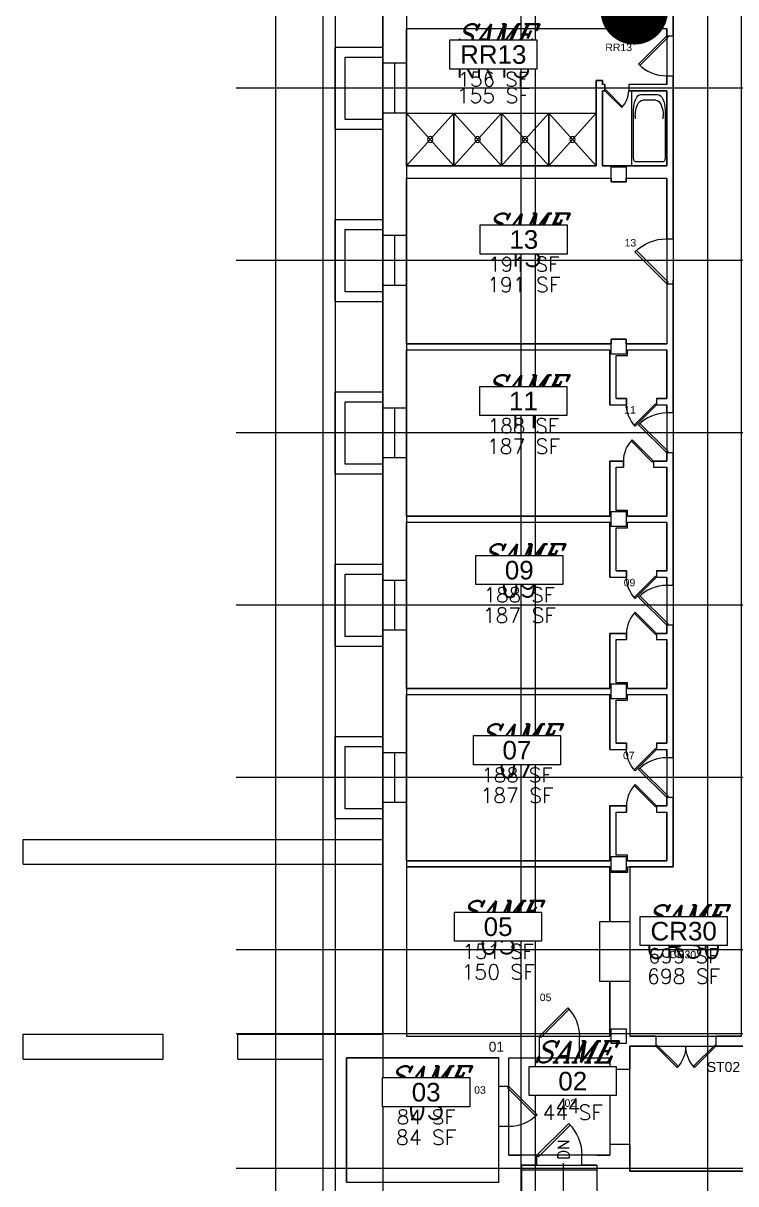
# Model space of a CAD drawing. Header units: inches. Extents: x 3065839 to 3066144, y 1245232 to 1245521.
# Drawn here: x 3065925.2 to 3065972.8, y 1245338.3 to 1245415.8 of the extents above; entities that cross this region are included whole.
import ezdxf
from ezdxf.enums import TextEntityAlignment as Align

# ---------------------------------------------------------------- set-up
doc = ezdxf.new("R2010")
doc.units = ezdxf.units.IN
doc.header["$MEASUREMENT"] = 0
doc.set_wipeout_variables(frame=1)
for name, color, linetype in [('A-ANNO-RMNO', 4, 'Continuous'), ('A-ANNO-RMNO-OLD', 4, 'Continuous'), ('A-ANNO-RMSF', 4, 'Continuous'), ('A-DOOR', 2, 'Continuous'), ('A-FLOR-LEVL', 3, 'Continuous'), ('A-GLAZ', 2, 'Continuous'), ('A-SPAC-ANOT', 7, 'Continuous'), ('A-SPAC-GROS', 6, 'Continuous'), ('A-SPAC-PPLN-AREA', 3, 'Continuous'), ('A-SPAC-RMBX', 4, 'Continuous'), ('A-SPAC-RMDR', 7, 'Continuous'), ('A-SPAC-RMNO', 4, 'Continuous'), ('A-SPAC-RMTW', 4, 'Continuous'), ('A-SPAC-WPBX', 4, 'Continuous'), ('A-WALL', 7, 'Continuous'), ('L-SITE', 1, 'Continuous'), ('P-FIXT', 3, 'Continuous'), ('S-COLS', 5, 'Continuous'), ('S-GRID', 1, 'Continuous')]:
    doc.layers.add(name, color=color, linetype=linetype)
doc.styles.add('FAI1', font='arial.ttf')
doc.styles.add('RMTAG-OLDNUM', font='complex.shx', dxfattribs={"oblique": 25, "height": 17})
doc.styles.add('RMTAG-RMNUM', font='simplex', dxfattribs={"height": 17})
doc.styles.add('RMTAG-SQFT', font='simplex', dxfattribs={"height": 12})
doc.styles.add('ROMANS', font='romans.shx')
doc.styles.add('SIMPLEX', font='simplex')
doc.styles.get("Standard").update_dxf_attribs({"font": 'arial.ttf'})
doc.dimstyles.get("Standard").update_dxf_attribs({"dimtxt": 0.18, "dimasz": 0.18, "dimexe": 0.18, "dimexo": 0.0625, "dimgap": 0.09, "dimtad": 0, "dimtih": 1, "dimtoh": 1, "dimdec": 4, "dimzin": 0, "dimdsep": 46, "dimtxsty": 'Standard', "dimcen": 0.09, "dimadec": 0, "dimazin": 0, "dimtfac": 1, "dimtdec": 4, "dimtofl": 0, "dimtmove": 0, "dimatfit": 3, "dimfxl": 1, "dimtolj": 1, "dimtzin": 0, "dimarcsym": 0})

# ---------------------------------------------------------------- blocks, each defined once
blk = doc.blocks.new('AB141')
for p, q in [((1, 0.5), (0, 0.5)), ((0, 0.5), (0, -0.5)), ((1, -0.5), (1, 0.5)), ((0.05, 0.395071), (0.05, -0.395071)), ((0.743209, 0.45), (0.104929, 0.45)), ((0.624759, 0.4), (0.660817, 0.4)), ((0.874759, 0.186058), (0.874759, -0.186058)), ((0.95, -0.243209), (0.95, 0.243209)), ((0.104929, -0.45), (0.743209, -0.45)), ((0.660817, -0.4), (0.624759, -0.4)), ((0, -0.5), (1, -0.5))]:
    blk.add_line(p, q)
for centre, radius, start, end in [((0.104929, 0.395071), 0.054929, 90, 180), ((0.660817, 0.186058), 0.213942, 0, 90), ((0.743209, 0.243209), 0.206791, 0, 90), ((0.660817, -0.186058), 0.213942, 270, 0), ((0.743209, -0.243209), 0.206791, 270, 0), ((0.104929, -0.395071), 0.054929, 180, 270)]:
    blk.add_arc(centre, radius, start, end)
blk = doc.blocks.new('AH13A')
for p, q in [((1, 0.496), (0, 0.496)), ((0, 0.496), (0, -0.504)), ((0, -0.504), (1, 0.496)), ((1, -0.504), (0, 0.496)), ((1, -0.504), (1, 0.496)), ((0, -0.504), (1, -0.504))]:
    blk.add_line(p, q)
blk.add_circle((0.5, -0.004), 0.056)
blk = doc.blocks.new('RMTAG3')
at = {"layer": 'A-ANNO-RMNO', "style": 'RMTAG-RMNUM'}
blk.add_attdef('ROOM#', text='', height=17, dxfattribs=at).set_placement((0, 0), align=Align.BOTTOM_CENTER)
at = {"layer": 'A-ANNO-RMNO-OLD', "style": 'RMTAG-OLDNUM', "oblique": 25}
blk.add_attdef('OLDROOM#', text='', height=17, dxfattribs=at).set_placement((0, 25.53), align=Align.BOTTOM_CENTER)
at = {"layer": 'A-ANNO-RMSF', "style": 'RMTAG-SQFT'}
blk.add_attdef('SQ-FT', text='', height=12, dxfattribs=at).set_placement((0, -19.01), align=Align.BOTTOM_CENTER)
blk = doc.blocks.new('AWI002')
blk.add_line((-0.5, -1), (0.5, -1))
blk = doc.blocks.new('ADO001')
for p, q in [((0.207106, 0.707105), (-0.499999, 0)), ((-0.465625, -0.034373), (0.240643, 0.671896)), ((-0.499999, 0), (-0.465625, -0.034373))]:
    blk.add_line(p, q)
blk.add_arc((-0.499999, 0), 0.999997, 0, 45)
blk = doc.blocks.new('ADO101')
for p, q in [((0.465624, -0.034373), (-0.240645, 0.671896)), ((-0.207108, 0.707105), (0.499997, 0)), ((0.499997, 0), (0.465624, -0.034373))]:
    blk.add_line(p, q)
blk.add_arc((0.499997, 0), 0.999997, 135, 180)
blk = doc.blocks.new('ADO401')
for p, q in [((-0.146446, 0.353552), (-0.499999, 0)), ((-0.482812, -0.017187), (-0.129678, 0.335948)), ((-0.129678, 0.335948), (-0.146446, 0.353552)), ((0.129678, 0.335948), (0.146446, 0.353552)), ((0.482812, -0.017187), (0.129678, 0.335948)), ((0.146446, 0.353552), (0.499999, 0)), ((-0.499999, 0), (-0.482812, -0.017187)), ((0.499999, 0), (0.482812, -0.017187))]:
    blk.add_line(p, q)
for centre, start, end in [((-0.499999, 0), 0, 45), ((0.499999, 0), 135, 180)]:
    blk.add_arc(centre, 0.499999, start, end)
blk = doc.blocks.new('FMGRM1')
at = {"style": 'FAI1'}
for tag, p in [('DATA1', (0, -0.2836)), ('DATA2', (0, -0.443)), ('DATA3', (0, -0.6024)), ('DATA4', (0, -0.7618)), ('DATA5', (0, -0.9213))]:
    blk.add_attdef(tag, text='', height=0.1172, dxfattribs=at).set_placement(p, align=Align.CENTER)
at = {"layer": 'A-SPAC-RMDR', "style": 'FAI1'}
blk.add_attdef('RMDOOR', text='', height=0.08, dxfattribs=at).set_placement((0, 0.2569), align=Align.MIDDLE)
at = {"layer": 'A-SPAC-RMNO', "style": 'FAI1'}
blk.add_attdef('RMNUMB', text='', height=0.16, dxfattribs=at).set_placement((0, 0), align=Align.MIDDLE)
at = {"linetype": 'Continuous'}
blk.add_wipeout([(-0.375, -0.125), (0.375, -0.125), (0.375, 0.125), (-0.375, 0.125)], dxfattribs=at).dxf.layer = 'A-SPAC-WPBX'
at = {"layer": 'A-SPAC-RMBX', "linetype": 'Continuous'}
blk.add_lwpolyline([(-0.375, 0.125), (0.375, 0.125), (0.375, -0.125), (-0.375, -0.125)], close=True, dxfattribs=at)

msp = doc.modelspace()

# ---------------------------------------------------------------- linework, layer by layer
at = {"layer": 'A-FLOR-LEVL'}
for p, q in [((3065961.247, 1245336.604), (3065961.247, 1245339.701)), ((3065963.477, 1245339.23), (3065958.477, 1245339.23))]:
    msp.add_line(p, q, dxfattribs=at)
at = {"layer": 'A-GLAZ'}
for p, q in [((3065949.185, 1245409.763), (3065949.185, 1245413.096)), ((3065950.768, 1245409.763), (3065950.768, 1245413.096)), ((3065949.185, 1245398.263), (3065949.185, 1245401.596)), ((3065950.768, 1245398.263), (3065950.768, 1245401.596)), ((3065949.185, 1245386.763), (3065949.185, 1245390.096)), ((3065950.768, 1245386.763), (3065950.768, 1245390.096)), ((3065949.185, 1245375.263), (3065949.185, 1245378.596)), ((3065950.768, 1245375.263), (3065950.768, 1245378.596)), ((3065949.185, 1245363.763), (3065949.185, 1245367.096)), ((3065950.768, 1245363.763), (3065950.768, 1245367.096))]:
    msp.add_line(p, q, dxfattribs=at)
at = {"layer": 'A-SPAC-GROS'}
msp.add_lwpolyline([(3065996.518, 1245339.346), (3065992.519, 1245339.346), (3065992.519, 1245499.18), (3065984.102, 1245499.18), (3065984.102, 1245508.18), (3065961.268, 1245508.18), (3065961.268, 1245499.18), (3065949.185, 1245499.18), (3065949.185, 1245348.313), (3065945.185, 1245348.313), (3065945.185, 1245310.346), (3065996.518, 1245310.346)], close=True, dxfattribs=at)
at = {"layer": 'A-SPAC-PPLN-AREA'}
for points in [[(3065972.352, 1245493.513), (3065969.352, 1245493.513), (3065968.56, 1245493.513), (3065968.56, 1245359.471), (3065965.685, 1245359.471), (3065965.685, 1245348.18), (3065967.414, 1245348.18), (3065971.414, 1245348.18), (3065973.143, 1245348.18), (3065973.143, 1245493.513)], [(3065950.768, 1245415.43), (3065968.143, 1245415.43), (3065968.143, 1245411.68), (3065965.602, 1245411.68), (3065965.602, 1245411.263), (3065968.143, 1245411.263), (3065968.143, 1245406.263), (3065963.852, 1245406.263), (3065963.852, 1245411.263), (3065963.852, 1245411.263), (3065964.018, 1245411.263), (3065964.018, 1245411.68), (3065963.852, 1245411.68), (3065963.852, 1245411.955), (3065963.435, 1245411.955), (3065963.435, 1245406.263), (3065950.768, 1245406.263)], [(3065950.768, 1245405.43), (3065964.435, 1245405.43), (3065964.435, 1245405.18), (3065965.435, 1245405.18), (3065965.435, 1245405.43), (3065968.143, 1245405.43), (3065968.143, 1245394.388), (3065965.435, 1245394.388), (3065965.435, 1245394.68), (3065964.435, 1245394.68), (3065964.435, 1245394.388), (3065950.768, 1245394.388)], [(3065950.768, 1245393.971), (3065964.352, 1245393.971), (3065964.352, 1245390.305), (3065965.456, 1245390.305), (3065965.456, 1245390.721), (3065964.768, 1245390.721), (3065964.768, 1245393.596), (3065965.518, 1245393.596), (3065965.518, 1245393.971), (3065968.143, 1245393.971), (3065968.143, 1245390.721), (3065967.456, 1245390.721), (3065967.456, 1245390.305), (3065968.143, 1245390.305), (3065968.143, 1245386.555), (3065967.248, 1245386.555), (3065967.248, 1245386.138), (3065968.143, 1245386.138), (3065968.143, 1245382.888), (3065965.518, 1245382.888), (3065965.518, 1245383.263), (3065964.768, 1245383.263), (3065964.768, 1245386.138), (3065965.248, 1245386.138), (3065965.248, 1245386.555), (3065964.352, 1245386.555), (3065964.352, 1245382.888), (3065950.768, 1245382.888)], [(3065950.768, 1245382.471), (3065964.352, 1245382.471), (3065964.352, 1245378.805), (3065965.456, 1245378.805), (3065965.456, 1245379.221), (3065964.768, 1245379.221), (3065964.768, 1245382.096), (3065965.518, 1245382.096), (3065965.518, 1245382.471), (3065968.143, 1245382.471), (3065968.143, 1245379.221), (3065967.456, 1245379.221), (3065967.456, 1245378.805), (3065968.143, 1245378.805), (3065968.143, 1245375.055), (3065967.456, 1245375.055), (3065967.456, 1245374.638), (3065968.143, 1245374.638), (3065968.143, 1245371.388), (3065965.518, 1245371.388), (3065965.518, 1245371.763), (3065964.768, 1245371.763), (3065964.768, 1245374.638), (3065965.456, 1245374.638), (3065965.456, 1245375.055), (3065964.352, 1245375.055), (3065964.352, 1245371.388), (3065950.768, 1245371.388)], [(3065950.768, 1245370.971), (3065964.352, 1245370.971), (3065964.352, 1245367.305), (3065965.456, 1245367.305), (3065965.456, 1245367.721), (3065964.768, 1245367.721), (3065964.768, 1245370.596), (3065965.518, 1245370.596), (3065965.518, 1245370.971), (3065968.143, 1245370.971), (3065968.143, 1245367.721), (3065967.456, 1245367.721), (3065967.456, 1245367.305), (3065968.143, 1245367.305), (3065968.143, 1245363.555), (3065967.456, 1245363.555), (3065967.456, 1245363.138), (3065968.143, 1245363.138), (3065968.143, 1245359.888), (3065965.518, 1245359.888), (3065965.518, 1245360.263), (3065964.768, 1245360.263), (3065964.768, 1245363.138), (3065965.456, 1245363.138), (3065965.456, 1245363.555), (3065964.352, 1245363.555), (3065964.352, 1245359.888), (3065950.768, 1245359.888)], [(3065964.352, 1245359.471), (3065950.768, 1245359.471), (3065950.768, 1245348.18), (3065964.352, 1245348.18), (3065964.352, 1245351.825), (3065963.685, 1245351.825), (3065963.685, 1245355.825), (3065964.352, 1245355.825)], [(3065965.685, 1245347.513), (3065977.602, 1245347.513), (3065977.602, 1245343.096), (3065986.768, 1245343.096), (3065986.768, 1245347.513), (3065990.935, 1245347.513), (3065990.935, 1245339.18), (3065965.685, 1245339.18)], [(3065956.935, 1245346.73), (3065946.768, 1245346.73), (3065946.768, 1245338.43), (3065956.935, 1245338.43)], [(3065957.602, 1245346.73), (3065964.352, 1245346.73), (3065964.352, 1245340.23), (3065957.602, 1245340.23)], [(3065947.268, 1245337.763), (3065958.477, 1245337.763), (3065958.477, 1245339.563), (3065963.477, 1245339.563), (3065963.477, 1245337.763), (3065964.727, 1245337.763), (3065964.727, 1245330.93), (3065946.768, 1245330.93), (3065946.768, 1245335.93), (3065947.268, 1245335.93)]]:
    msp.add_lwpolyline(points, close=True, dxfattribs=at)
at = {"layer": 'A-WALL'}
for p, q in [((3065949.185, 1245348.313), (3065949.185, 1245499.18)), ((3065950.768, 1245497.596), (3065950.768, 1245348.18)), ((3065968.56, 1245414.93), (3065968.56, 1245417.013)), ((3065950.768, 1245415.43), (3065968.143, 1245415.43)), ((3065968.143, 1245414.93), (3065968.143, 1245415.43)), ((3065968.143, 1245414.93), (3065968.56, 1245414.93)), ((3065946.018, 1245408.68), (3065946.018, 1245414.18)), ((3065946.018, 1245414.18), (3065949.185, 1245414.18)), ((3065946.685, 1245409.346), (3065946.685, 1245413.513)), ((3065946.685, 1245413.513), (3065949.185, 1245413.513)), ((3065950.768, 1245413.096), (3065949.185, 1245413.096)), ((3065963.435, 1245406.263), (3065963.435, 1245411.955)), ((3065963.435, 1245411.955), (3065963.852, 1245411.955)), ((3065963.852, 1245411.955), (3065963.852, 1245411.68)), ((3065968.143, 1245411.68), (3065968.143, 1245412.263)), ((3065968.143, 1245412.263), (3065968.56, 1245412.263)), ((3065968.56, 1245401.388), (3065968.56, 1245412.263)), ((3065964.018, 1245411.68), (3065963.852, 1245411.68)), ((3065963.852, 1245411.263), (3065963.852, 1245406.263)), ((3065964.018, 1245411.263), (3065963.852, 1245411.263)), ((3065964.018, 1245411.68), (3065964.018, 1245411.263)), ((3065968.143, 1245411.68), (3065965.602, 1245411.68)), ((3065965.602, 1245411.68), (3065965.602, 1245411.263)), ((3065968.143, 1245411.263), (3065965.602, 1245411.263)), ((3065968.143, 1245406.263), (3065968.143, 1245411.263)), ((3065950.768, 1245409.763), (3065949.185, 1245409.763)), ((3065949.185, 1245408.68), (3065946.018, 1245408.68)), ((3065949.185, 1245409.346), (3065946.685, 1245409.346)), ((3065950.768, 1245406.263), (3065963.435, 1245406.263)), ((3065963.852, 1245406.263), (3065968.143, 1245406.263)), ((3065950.768, 1245405.43), (3065964.435, 1245405.43)), ((3065965.435, 1245405.43), (3065968.143, 1245405.43)), ((3065968.143, 1245401.388), (3065968.143, 1245405.43)), ((3065946.018, 1245397.18), (3065946.018, 1245402.68)), ((3065946.018, 1245402.68), (3065949.185, 1245402.68)), ((3065946.685, 1245397.846), (3065946.685, 1245402.013)), ((3065946.685, 1245402.013), (3065949.185, 1245402.013)), ((3065950.768, 1245401.596), (3065949.185, 1245401.596)), ((3065968.143, 1245401.388), (3065968.56, 1245401.388)), ((3065968.56, 1245389.763), (3065968.56, 1245398.596)), ((3065949.185, 1245397.846), (3065946.685, 1245397.846)), ((3065950.768, 1245398.263), (3065949.185, 1245398.263)), ((3065968.143, 1245398.388), (3065968.56, 1245398.388)), ((3065968.143, 1245398.388), (3065968.143, 1245394.388)), ((3065949.185, 1245397.18), (3065946.018, 1245397.18)), ((3065950.768, 1245394.388), (3065964.435, 1245394.388)), ((3065950.768, 1245393.971), (3065964.352, 1245393.971)), ((3065964.352, 1245390.305), (3065964.352, 1245393.971)), ((3065965.435, 1245394.388), (3065968.143, 1245394.388)), ((3065965.518, 1245393.971), (3065968.143, 1245393.971)), ((3065965.518, 1245393.596), (3065965.518, 1245393.971)), ((3065968.143, 1245390.721), (3065968.143, 1245393.971)), ((3065964.768, 1245390.721), (3065964.768, 1245393.596)), ((3065964.768, 1245393.596), (3065965.518, 1245393.596)), ((3065946.018, 1245385.68), (3065946.018, 1245391.18)), ((3065946.018, 1245391.18), (3065949.185, 1245391.18)), ((3065946.685, 1245386.346), (3065946.685, 1245390.513)), ((3065946.685, 1245390.513), (3065949.185, 1245390.513)), ((3065950.768, 1245390.096), (3065949.185, 1245390.096)), ((3065964.352, 1245390.305), (3065965.456, 1245390.305)), ((3065964.768, 1245390.721), (3065965.456, 1245390.721)), ((3065965.456, 1245390.721), (3065965.456, 1245390.305)), ((3065967.456, 1245390.721), (3065967.456, 1245390.305)), ((3065967.456, 1245390.721), (3065968.143, 1245390.721)), ((3065967.456, 1245390.305), (3065968.143, 1245390.305)), ((3065968.143, 1245389.763), (3065968.143, 1245390.305)), ((3065968.56, 1245389.763), (3065968.143, 1245389.763)), ((3065968.56, 1245387.096), (3065968.143, 1245387.096)), ((3065968.143, 1245386.555), (3065968.143, 1245387.096)), ((3065968.56, 1245378.263), (3065968.56, 1245387.096)), ((3065949.185, 1245386.346), (3065946.685, 1245386.346)), ((3065950.768, 1245386.763), (3065949.185, 1245386.763)), ((3065964.352, 1245386.555), (3065965.248, 1245386.555)), ((3065964.352, 1245382.888), (3065964.352, 1245386.555)), ((3065965.248, 1245386.555), (3065965.248, 1245386.138)), ((3065967.248, 1245386.555), (3065967.248, 1245386.138)), ((3065967.248, 1245386.555), (3065968.143, 1245386.555)), ((3065949.185, 1245385.68), (3065946.018, 1245385.68)), ((3065964.768, 1245386.138), (3065965.248, 1245386.138)), ((3065964.768, 1245383.263), (3065964.768, 1245386.138)), ((3065967.248, 1245386.138), (3065968.143, 1245386.138)), ((3065968.143, 1245382.888), (3065968.143, 1245386.138)), ((3065965.518, 1245383.263), (3065964.768, 1245383.263)), ((3065965.518, 1245382.888), (3065965.518, 1245383.263)), ((3065950.768, 1245382.888), (3065964.352, 1245382.888)), ((3065950.768, 1245382.471), (3065964.352, 1245382.471)), ((3065964.352, 1245378.805), (3065964.352, 1245382.471)), ((3065965.518, 1245382.888), (3065968.143, 1245382.888)), ((3065965.518, 1245382.888), (3065968.143, 1245382.888)), ((3065965.518, 1245382.471), (3065968.143, 1245382.471)), ((3065965.518, 1245382.471), (3065968.143, 1245382.471)), ((3065965.518, 1245382.096), (3065965.518, 1245382.471)), ((3065968.143, 1245379.221), (3065968.143, 1245382.471)), ((3065964.768, 1245379.221), (3065964.768, 1245382.096)), ((3065964.768, 1245382.096), (3065965.518, 1245382.096)), ((3065946.018, 1245374.18), (3065946.018, 1245379.68)), ((3065946.018, 1245379.68), (3065949.185, 1245379.68)), ((3065964.768, 1245379.221), (3065965.456, 1245379.221)), ((3065965.456, 1245379.221), (3065965.456, 1245378.805)), ((3065967.456, 1245379.221), (3065967.456, 1245378.805)), ((3065967.456, 1245379.221), (3065968.143, 1245379.221)), ((3065946.685, 1245374.846), (3065946.685, 1245379.013)), ((3065946.685, 1245379.013), (3065949.185, 1245379.013)), ((3065950.768, 1245378.596), (3065949.185, 1245378.596)), ((3065964.352, 1245378.805), (3065965.456, 1245378.805)), ((3065967.456, 1245378.805), (3065968.143, 1245378.805)), ((3065968.143, 1245378.263), (3065968.143, 1245378.805)), ((3065968.56, 1245378.263), (3065968.143, 1245378.263)), ((3065968.56, 1245375.596), (3065968.143, 1245375.596)), ((3065968.143, 1245375.055), (3065968.143, 1245375.596)), ((3065968.56, 1245366.763), (3065968.56, 1245375.596)), ((3065949.185, 1245374.846), (3065946.685, 1245374.846)), ((3065950.768, 1245375.263), (3065949.185, 1245375.263)), ((3065964.352, 1245375.055), (3065965.456, 1245375.055)), ((3065964.352, 1245371.388), (3065964.352, 1245375.055)), ((3065964.768, 1245374.638), (3065965.456, 1245374.638)), ((3065964.768, 1245371.763), (3065964.768, 1245374.638)), ((3065965.456, 1245375.055), (3065965.456, 1245374.638)), ((3065967.456, 1245375.055), (3065967.456, 1245374.638)), ((3065967.456, 1245375.055), (3065968.143, 1245375.055)), ((3065967.456, 1245374.638), (3065968.143, 1245374.638)), ((3065968.143, 1245371.388), (3065968.143, 1245374.638)), ((3065949.185, 1245374.18), (3065946.018, 1245374.18)), ((3065965.518, 1245371.763), (3065964.768, 1245371.763)), ((3065965.518, 1245371.388), (3065965.518, 1245371.763)), ((3065950.768, 1245371.388), (3065964.352, 1245371.388)), ((3065950.768, 1245370.971), (3065964.352, 1245370.971)), ((3065964.352, 1245367.305), (3065964.352, 1245370.971)), ((3065965.518, 1245371.388), (3065968.143, 1245371.388)), ((3065965.518, 1245370.971), (3065968.143, 1245370.971)), ((3065965.518, 1245370.596), (3065965.518, 1245370.971)), ((3065968.143, 1245367.721), (3065968.143, 1245370.971)), ((3065964.768, 1245367.721), (3065964.768, 1245370.596)), ((3065964.768, 1245370.596), (3065965.518, 1245370.596)), ((3065946.018, 1245362.68), (3065946.018, 1245368.18)), ((3065946.018, 1245368.18), (3065949.185, 1245368.18)), ((3065964.768, 1245367.721), (3065965.456, 1245367.721)), ((3065965.456, 1245367.721), (3065965.456, 1245367.305)), ((3065967.456, 1245367.721), (3065967.456, 1245367.305)), ((3065967.456, 1245367.721), (3065968.143, 1245367.721)), ((3065946.685, 1245363.346), (3065946.685, 1245367.513)), ((3065946.685, 1245367.513), (3065949.185, 1245367.513)), ((3065950.768, 1245367.096), (3065949.185, 1245367.096)), ((3065964.352, 1245367.305), (3065965.456, 1245367.305)), ((3065967.456, 1245367.305), (3065968.143, 1245367.305)), ((3065968.143, 1245366.763), (3065968.143, 1245367.305)), ((3065968.56, 1245366.763), (3065968.143, 1245366.763)), ((3065950.768, 1245363.763), (3065949.185, 1245363.763)), ((3065968.56, 1245364.096), (3065968.143, 1245364.096)), ((3065968.143, 1245363.555), (3065968.143, 1245364.096)), ((3065968.56, 1245359.471), (3065968.56, 1245364.096)), ((3065949.185, 1245363.346), (3065946.685, 1245363.346)), ((3065964.352, 1245363.555), (3065965.456, 1245363.555)), ((3065964.352, 1245359.888), (3065964.352, 1245363.555)), ((3065964.768, 1245363.138), (3065965.456, 1245363.138)), ((3065964.768, 1245360.263), (3065964.768, 1245363.138)), ((3065965.456, 1245363.555), (3065965.456, 1245363.138)), ((3065967.456, 1245363.555), (3065967.456, 1245363.138)), ((3065967.456, 1245363.555), (3065968.143, 1245363.555)), ((3065967.456, 1245363.138), (3065968.143, 1245363.138)), ((3065968.143, 1245359.888), (3065968.143, 1245363.138)), ((3065949.185, 1245362.68), (3065946.018, 1245362.68)), ((3065950.768, 1245359.888), (3065964.352, 1245359.888)), ((3065965.518, 1245360.263), (3065964.768, 1245360.263)), ((3065965.518, 1245359.888), (3065965.518, 1245360.263)), ((3065965.518, 1245359.888), (3065968.143, 1245359.888)), ((3065950.768, 1245359.471), (3065964.352, 1245359.471)), ((3065964.352, 1245359.471), (3065964.352, 1245355.825)), ((3065965.518, 1245359.096), (3065964.352, 1245359.096)), ((3065965.518, 1245359.471), (3065965.518, 1245359.096)), ((3065965.518, 1245359.471), (3065968.56, 1245359.471)), ((3065965.685, 1245359.471), (3065965.685, 1245348.18)), ((3065963.685, 1245355.825), (3065965.685, 1245355.825)), ((3065963.685, 1245351.825), (3065963.685, 1245355.825)), ((3065965.685, 1245355.825), (3065965.685, 1245351.825)), ((3065965.685, 1245351.825), (3065963.685, 1245351.825)), ((3065964.352, 1245351.825), (3065964.352, 1245348.18)), ((3065945.185, 1245348.313), (3065945.185, 1245310.346)), ((3065945.185, 1245348.313), (3065949.185, 1245348.313)), ((3065950.768, 1245348.18), (3065959.643, 1245348.18)), ((3065959.643, 1245346.73), (3065959.643, 1245348.18)), ((3065962.31, 1245348.18), (3065964.352, 1245348.18)), ((3065962.31, 1245346.73), (3065962.31, 1245348.18)), ((3065967.414, 1245348.18), (3065965.685, 1245348.18)), ((3065965.685, 1245347.513), (3065965.685, 1245345.98)), ((3065967.414, 1245347.513), (3065965.685, 1245347.513)), ((3065967.414, 1245348.18), (3065967.414, 1245347.513)), ((3065973.143, 1245348.18), (3065971.414, 1245348.18)), ((3065971.414, 1245348.18), (3065971.414, 1245347.513)), ((3065977.602, 1245347.513), (3065971.414, 1245347.513)), ((3065946.768, 1245346.73), (3065956.935, 1245346.73)), ((3065946.768, 1245338.43), (3065946.768, 1245346.73)), ((3065956.935, 1245344.813), (3065956.935, 1245346.73)), ((3065957.602, 1245346.73), (3065959.643, 1245346.73)), ((3065957.602, 1245344.813), (3065957.602, 1245346.73)), ((3065962.31, 1245346.73), (3065964.352, 1245346.73)), ((3065964.352, 1245346.73), (3065964.352, 1245345.98)), ((3065964.352, 1245345.98), (3065965.685, 1245345.98)), ((3065957.602, 1245344.813), (3065956.935, 1245344.813)), ((3065956.935, 1245338.43), (3065956.935, 1245342.147)), ((3065957.602, 1245342.147), (3065956.935, 1245342.147)), ((3065957.602, 1245340.23), (3065957.602, 1245342.147)), ((3065964.352, 1245340.98), (3065965.685, 1245340.98)), ((3065964.352, 1245340.98), (3065964.352, 1245340.23)), ((3065965.685, 1245340.98), (3065965.685, 1245339.18)), ((3065957.602, 1245340.23), (3065958.477, 1245340.23)), ((3065959.477, 1245340.23), (3065958.477, 1245340.23)), ((3065959.477, 1245339.563), (3065959.477, 1245340.23)), ((3065963.477, 1245340.23), (3065962.477, 1245340.23)), ((3065962.477, 1245339.563), (3065962.477, 1245340.23)), ((3065963.477, 1245340.23), (3065964.352, 1245340.23)), ((3065959.477, 1245339.563), (3065958.477, 1245339.563)), ((3065958.477, 1245337.763), (3065958.477, 1245339.563)), ((3065963.477, 1245339.563), (3065962.477, 1245339.563)), ((3065963.477, 1245339.563), (3065963.477, 1245337.763)), ((3065965.685, 1245339.18), (3065990.935, 1245339.18)), ((3065946.768, 1245338.43), (3065956.935, 1245338.43))]:
    msp.add_line(p, q, dxfattribs=at)
at = {"layer": 'L-SITE'}
for p, q in [((3065925.185, 1245361.313), (3065949.185, 1245361.313)), ((3065925.185, 1245359.647), (3065925.185, 1245361.313)), ((3065925.185, 1245359.647), (3065949.185, 1245359.647)), ((3065925.185, 1245348.313), (3065934.518, 1245348.313)), ((3065925.185, 1245346.647), (3065925.185, 1245348.313)), ((3065934.518, 1245346.647), (3065934.518, 1245348.313)), ((3065939.518, 1245348.313), (3065945.185, 1245348.313)), ((3065939.518, 1245346.647), (3065939.518, 1245348.313)), ((3065925.185, 1245346.647), (3065934.518, 1245346.647)), ((3065939.518, 1245346.647), (3065945.185, 1245346.647))]:
    msp.add_line(p, q, dxfattribs=at)
at = {"layer": 'S-COLS'}
for p, q in [((3065964.435, 1245406.18), (3065965.435, 1245406.18)), ((3065964.435, 1245405.18), (3065964.435, 1245406.18)), ((3065965.435, 1245406.18), (3065965.435, 1245405.18)), ((3065965.435, 1245405.18), (3065964.435, 1245405.18)), ((3065964.435, 1245394.68), (3065965.435, 1245394.68)), ((3065964.435, 1245393.68), (3065964.435, 1245394.68)), ((3065965.435, 1245394.68), (3065965.435, 1245393.68)), ((3065965.435, 1245393.68), (3065964.435, 1245393.68)), ((3065964.435, 1245383.18), (3065965.435, 1245383.18)), ((3065964.435, 1245382.18), (3065964.435, 1245383.18)), ((3065965.435, 1245383.18), (3065965.435, 1245382.18)), ((3065965.435, 1245382.18), (3065964.435, 1245382.18)), ((3065964.435, 1245371.68), (3065965.435, 1245371.68)), ((3065964.435, 1245370.68), (3065964.435, 1245371.68)), ((3065965.435, 1245371.68), (3065965.435, 1245370.68)), ((3065965.435, 1245370.68), (3065964.435, 1245370.68)), ((3065964.435, 1245360.18), (3065965.435, 1245360.18)), ((3065964.435, 1245359.18), (3065964.435, 1245360.18)), ((3065965.435, 1245360.18), (3065965.435, 1245359.18)), ((3065965.435, 1245359.18), (3065964.435, 1245359.18)), ((3065964.435, 1245347.68), (3065964.435, 1245348.68)), ((3065964.435, 1245348.68), (3065965.435, 1245348.68)), ((3065965.435, 1245348.68), (3065965.435, 1245347.68)), ((3065965.435, 1245347.68), (3065964.435, 1245347.68))]:
    msp.add_line(p, q, dxfattribs=at)
at = {"layer": 'S-GRID'}
for p, q in [((3065942.018, 1245508.18), (3065942.018, 1245301.897)), ((3065945.185, 1245508.18), (3065945.185, 1245301.897)), ((3065946.018, 1245508.18), (3065946.018, 1245301.897)), ((3065949.185, 1245508.18), (3065949.185, 1245301.897)), ((3065958.435, 1245307.18), (3065958.435, 1245508.18)), ((3065970.852, 1245508.18), (3065970.852, 1245301.897)), ((3065959.352, 1245499.18), (3065959.352, 1245301.897)), ((3066002.837, 1245411.43), (3065939.402, 1245411.43)), ((3066002.837, 1245399.93), (3065939.402, 1245399.93)), ((3066002.837, 1245388.43), (3065939.402, 1245388.43)), ((3066002.837, 1245376.93), (3065939.402, 1245376.93)), ((3066002.837, 1245365.43), (3065939.402, 1245365.43)), ((3066002.837, 1245353.93), (3065939.402, 1245353.93)), ((3066002.837, 1245348.346), (3065939.402, 1245348.346)), ((3066002.837, 1245339.346), (3065939.402, 1245339.346))]:
    msp.add_line(p, q, dxfattribs=at)

# ---------------------------------------------------------------- block references
at = {"layer": 'A-ANNO-RMNO', "xscale": 0.08333333333333333, "yscale": 0.08333333333333333, "zscale": 0.08333333333333333}
for p, values in [((3065956.561, 1245411.73), {'OLDROOM#': 'SAME', 'ROOM#': 'RR13', 'SQ-FT': '155 SF'}), ((3065958.599, 1245399.103), {'OLDROOM#': 'SAME', 'ROOM#': '13', 'SQ-FT': '191 SF'}), ((3065958.576, 1245388.321), {'OLDROOM#': 'SAME', 'ROOM#': '11', 'SQ-FT': '187 SF'}), ((3065958.297, 1245377.04), {'OLDROOM#': 'SAME', 'ROOM#': '09', 'SQ-FT': '187 SF'}), ((3065958.14, 1245365.026), {'OLDROOM#': 'SAME', 'ROOM#': '07', 'SQ-FT': '187 SF'}), ((3065956.885, 1245353.247), {'OLDROOM#': 'SAME', 'ROOM#': '05', 'SQ-FT': '150 SF'}), ((3065969.271, 1245352.953), {'OLDROOM#': 'SAME', 'ROOM#': 'CR30', 'SQ-FT': '698 SF'}), ((3065961.868, 1245343.879), {'OLDROOM#': 'SAME', 'ROOM#': '02', 'SQ-FT': '44 SF'}), ((3065952.082, 1245342.205), {'OLDROOM#': 'SAME', 'ROOM#': '03', 'SQ-FT': '84 SF'})]:
    msp.add_blockref('RMTAG3', p, dxfattribs=at).add_auto_attribs(values)
at = {"layer": 'A-DOOR', "zscale": 6.666666666666666}
for name, p, xscale, yscale, rotation in [('ADO101', (3065968.143, 1245413.596), 2.666666666666667, 2.666666666666667, 90), ('ADO101', (3065964.81, 1245411.263), 1.583333333333333, 1.583333333333333, 180), ('ADO101', (3065968.143, 1245399.888), -3, 3, 90.00000000000007), ('ADO101', (3065966.456, 1245390.305), -2, 2, 180), ('ADO001', (3065968.143, 1245388.43), 2.666666666666667, 2.666666666666667, 90.00000000000006), ('ADO101', (3065966.456, 1245378.805), -2, 2, 180), ('ADO001', (3065968.143, 1245376.93), 2.666666666666667, 2.666666666666667, 90.00000000000006), ('ADO101', (3065966.456, 1245367.305), -2, 2, 180), ('ADO001', (3065968.143, 1245365.43), 2.666666666666667, 2.666666666666667, 90.00000000000006), ('ADO401', (3065969.414, 1245347.513), -4, 4, 180), ('ADO101', (3065957.602, 1245343.48), -2.666666666666667, 2.666666666666667, 270)]:
    msp.add_blockref(name, p, dxfattribs=dict(at, xscale=xscale, yscale=yscale, rotation=rotation))
for p, xscale, yscale in [((3065966.248, 1245386.555), 2, 2), ((3065966.456, 1245375.055), 2, 2), ((3065966.456, 1245363.555), 2, 2), ((3065960.977, 1245348.18), -2.666666666666667, 2.666666666666667), ((3065960.977, 1245340.23), -3, 3)]:
    msp.add_blockref('ADO101', p, dxfattribs=dict(at, xscale=xscale, yscale=yscale))
at = {"layer": 'A-GLAZ', "xscale": -3.333333333333333, "yscale": 0.7916666666666666, "zscale": 3, "rotation": 90.00000000000007}
for p in [(3065949.185, 1245411.43), (3065949.185, 1245399.93), (3065949.185, 1245388.43), (3065949.185, 1245376.93), (3065949.185, 1245365.43)]:
    msp.add_blockref('AWI002', p, dxfattribs=at)
at = {"layer": 'P-FIXT', "xscale": -5, "yscale": 2.333333333333333, "zscale": 1.5, "rotation": 270}
msp.add_blockref('AB141', (3065966.977, 1245406.263), dxfattribs=at)
at = {"layer": 'P-FIXT', "xscale": -3.166666666666667, "yscale": 3.5, "zscale": 6}
for p in [(3065953.935, 1245408.027), (3065957.102, 1245408.027), (3065960.268, 1245408.027), (3065963.435, 1245408.027)]:
    msp.add_blockref('AH13A', p, dxfattribs=at)

# ---------------------------------------------------------------- texts
at = {"layer": 'A-FLOR-LEVL', "style": 'SIMPLEX'}
msp.add_text('DN', height=0.75, rotation=90, dxfattribs=at).set_placement((3065961.627, 1245339.924))

# ---------------------------------------------------------------- next in the draw order: block references
at = {"layer": 'A-SPAC-RMTW'}
ref = msp.add_blockref('FMGRM1', (3065956.561, 1245413.684), dxfattribs=dict(at, xscale=7.75, yscale=7.75, zscale=7.75))
ref.add_attrib('RMNUMB', 'RR13', dxfattribs={"layer": 'A-SPAC-RMNO', "height": 1.24, "style": 'FAI1'}).set_placement((3065956.561, 1245413.684), align=Align.MIDDLE)
ref.add_attrib('RMDOOR', 'RR13', dxfattribs={"layer": 'A-SPAC-RMDR', "height": 0.4996, "style": 'FAI1'}).set_placement((3065964.934, 1245414.159), align=Align.MIDDLE)
ref = msp.add_blockref('FMGRM1', (3065958.599, 1245401.341), dxfattribs=dict(at, xscale=7.75, yscale=7.75, zscale=7.75))
ref.add_attrib('RMNUMB', '13', dxfattribs={"layer": 'A-SPAC-RMNO', "height": 1.24, "style": 'FAI1'}).set_placement((3065958.599, 1245401.341), align=Align.MIDDLE)
ref.add_attrib('RMDOOR', '13', dxfattribs={"layer": 'A-SPAC-RMDR', "height": 0.4996, "style": 'FAI1'}).set_placement((3065965.716, 1245401.124), align=Align.MIDDLE)
ref = msp.add_blockref('FMGRM1', (3065958.576, 1245390.559), dxfattribs=dict(at, xscale=7.75, yscale=7.75, zscale=7.75))
ref.add_attrib('RMNUMB', '11', dxfattribs={"layer": 'A-SPAC-RMNO', "height": 1.24, "style": 'FAI1'}).set_placement((3065958.576, 1245390.559), align=Align.MIDDLE)
ref.add_attrib('RMDOOR', '11', dxfattribs={"layer": 'A-SPAC-RMDR', "height": 0.4996, "style": 'FAI1'}).set_placement((3065965.69, 1245389.972), align=Align.MIDDLE)
ref = msp.add_blockref('FMGRM1', (3065958.297, 1245379.278), dxfattribs=dict(at, xscale=7.75, yscale=7.75, zscale=7.75))
ref.add_attrib('RMNUMB', '09', dxfattribs={"layer": 'A-SPAC-RMNO', "height": 1.24, "style": 'FAI1'}).set_placement((3065958.297, 1245379.278), align=Align.MIDDLE)
ref.add_attrib('RMDOOR', '09', dxfattribs={"layer": 'A-SPAC-RMDR', "height": 0.4996, "style": 'FAI1'}).set_placement((3065965.657, 1245378.45), align=Align.MIDDLE)
ref = msp.add_blockref('FMGRM1', (3065958.14, 1245367.264), dxfattribs=dict(at, xscale=7.75, yscale=7.75, zscale=7.75))
ref.add_attrib('RMNUMB', '07', dxfattribs={"layer": 'A-SPAC-RMNO', "height": 1.24, "style": 'FAI1'}).set_placement((3065958.14, 1245367.264), align=Align.MIDDLE)
ref.add_attrib('RMDOOR', '07', dxfattribs={"layer": 'A-SPAC-RMDR', "height": 0.4996, "style": 'FAI1'}).set_placement((3065965.611, 1245366.913), align=Align.MIDDLE)
ref = msp.add_blockref('FMGRM1', (3065956.885, 1245355.485), dxfattribs=dict(at, xscale=7.75, yscale=7.75, zscale=7.75))
ref.add_attrib('RMNUMB', '05', dxfattribs={"layer": 'A-SPAC-RMNO', "height": 1.24, "style": 'FAI1'}).set_placement((3065956.885, 1245355.485), align=Align.MIDDLE)
ref.add_attrib('RMDOOR', '05', dxfattribs={"layer": 'A-SPAC-RMDR', "height": 0.4996, "style": 'FAI1'}).set_placement((3065960.053, 1245350.767), align=Align.MIDDLE)
ref = msp.add_blockref('FMGRM1', (3065969.271, 1245355.191), dxfattribs=dict(at, xscale=7.75, yscale=7.75, zscale=7.75))
ref.add_attrib('RMNUMB', 'CR30', dxfattribs={"layer": 'A-SPAC-RMNO', "height": 1.24, "style": 'FAI1'}).set_placement((3065969.271, 1245355.191), align=Align.MIDDLE)
ref.add_attrib('RMDOOR', 'CR30', dxfattribs={"layer": 'A-SPAC-RMDR', "height": 0.4996, "style": 'FAI1'}).set_placement((3065969.212, 1245353.628), align=Align.MIDDLE)
ref = msp.add_blockref('FMGRM1', (3065961.868, 1245345.179), dxfattribs=dict(at, xscale=7.75, yscale=7.75, zscale=7.75))
ref.add_attrib('RMNUMB', '02', dxfattribs={"layer": 'A-SPAC-RMNO', "height": 1.24, "style": 'FAI1'}).set_placement((3065961.868, 1245345.179), align=Align.MIDDLE)
ref.add_attrib('RMDOOR', '02', dxfattribs={"layer": 'A-SPAC-RMDR', "height": 0.4996, "style": 'FAI1'}).set_placement((3065961.709, 1245343.715), align=Align.MIDDLE)
ref = msp.add_blockref('FMGRM1', (3065984.834, 1245341.816), dxfattribs=dict(at, xscale=7.75, yscale=7.75, zscale=7.75))
ref.add_attrib('RMNUMB', 'ST02', dxfattribs={"layer": 'A-SPAC-RMNO', "height": 1.24, "style": 'FAI1'}).set_placement((3065984.834, 1245341.816), align=Align.MIDDLE)
ref.add_attrib('RMDOOR', 'ST02', dxfattribs={"layer": 'A-SPAC-RMDR', "height": 0.6667, "style": 'FAI1'}).set_placement((3065971.928, 1245346.126), align=Align.MIDDLE)
ref = msp.add_blockref('FMGRM1', (3065952.082, 1245344.443), dxfattribs=dict(at, xscale=7.75, yscale=7.75, zscale=7.75))
ref.add_attrib('RMNUMB', '03', dxfattribs={"layer": 'A-SPAC-RMNO', "height": 1.24, "style": 'FAI1'}).set_placement((3065952.082, 1245344.443), align=Align.MIDDLE)
ref.add_attrib('RMDOOR', '03', dxfattribs={"layer": 'A-SPAC-RMDR', "height": 0.4996, "style": 'FAI1'}).set_placement((3065955.675, 1245344.587), align=Align.MIDDLE)

# ---------------------------------------------------------------- next in the draw order: block references
ref = msp.add_blockref('FMGRM1', (3065952.646, 1245336.465), dxfattribs=dict(at, xscale=7.75, yscale=7.75, zscale=7.75))
ref.add_attrib('RMNUMB', '01', dxfattribs={"layer": 'A-SPAC-RMNO', "height": 1.24, "style": 'FAI1'}).set_placement((3065952.646, 1245336.465), align=Align.MIDDLE)
ref.add_attrib('RMDOOR', '01', dxfattribs={"layer": 'A-SPAC-RMDR', "height": 0.6667, "style": 'FAI1'}).set_placement((3065956.771, 1245347.476), align=Align.MIDDLE)

# ---------------------------------------------------------------- next in the draw order: texts
at = {"layer": 'A-SPAC-ANOT', "style": 'ROMANS'}
for s, p in [('156 SF', (3065956.561, 1245411.541)), ('191 SF', (3065958.599, 1245399.199)), ('188 SF', (3065958.576, 1245388.416)), ('188 SF', (3065958.297, 1245377.136)), ('188 SF', (3065958.14, 1245365.122)), ('151 SF', (3065956.885, 1245353.342)), ('699 SF', (3065969.271, 1245353.048)), ('44 ', (3065961.868, 1245343.036))]:
    msp.add_text(s, height=0.974, dxfattribs=at).set_placement(p, align=Align.CENTER)

# ---------------------------------------------------------------- next in the draw order: leaders
at = {"layer": 'A-SPAC-RMTW'}
msp.add_leader([(3065965.976, 1245416.598), (3065966.999, 1245419.863), (3065968.845, 1245419.861)], dimstyle='Standard', override={"dimscale": 192, "dimasz": 0.09375, "dimlunit": 4, "dimdle": 0.03125, "dimtmove": 2, "dimldrblk": 'DotSmall'}, dxfattribs=at)

# ---------------------------------------------------------------- next in the draw order: texts
at = {"layer": 'A-SPAC-ANOT', "style": 'ROMANS'}
msp.add_text('84 SF', height=0.974, dxfattribs=at).set_placement((3065952.082, 1245342.3), align=Align.CENTER)

doc.saveas('drawing.dxf')
